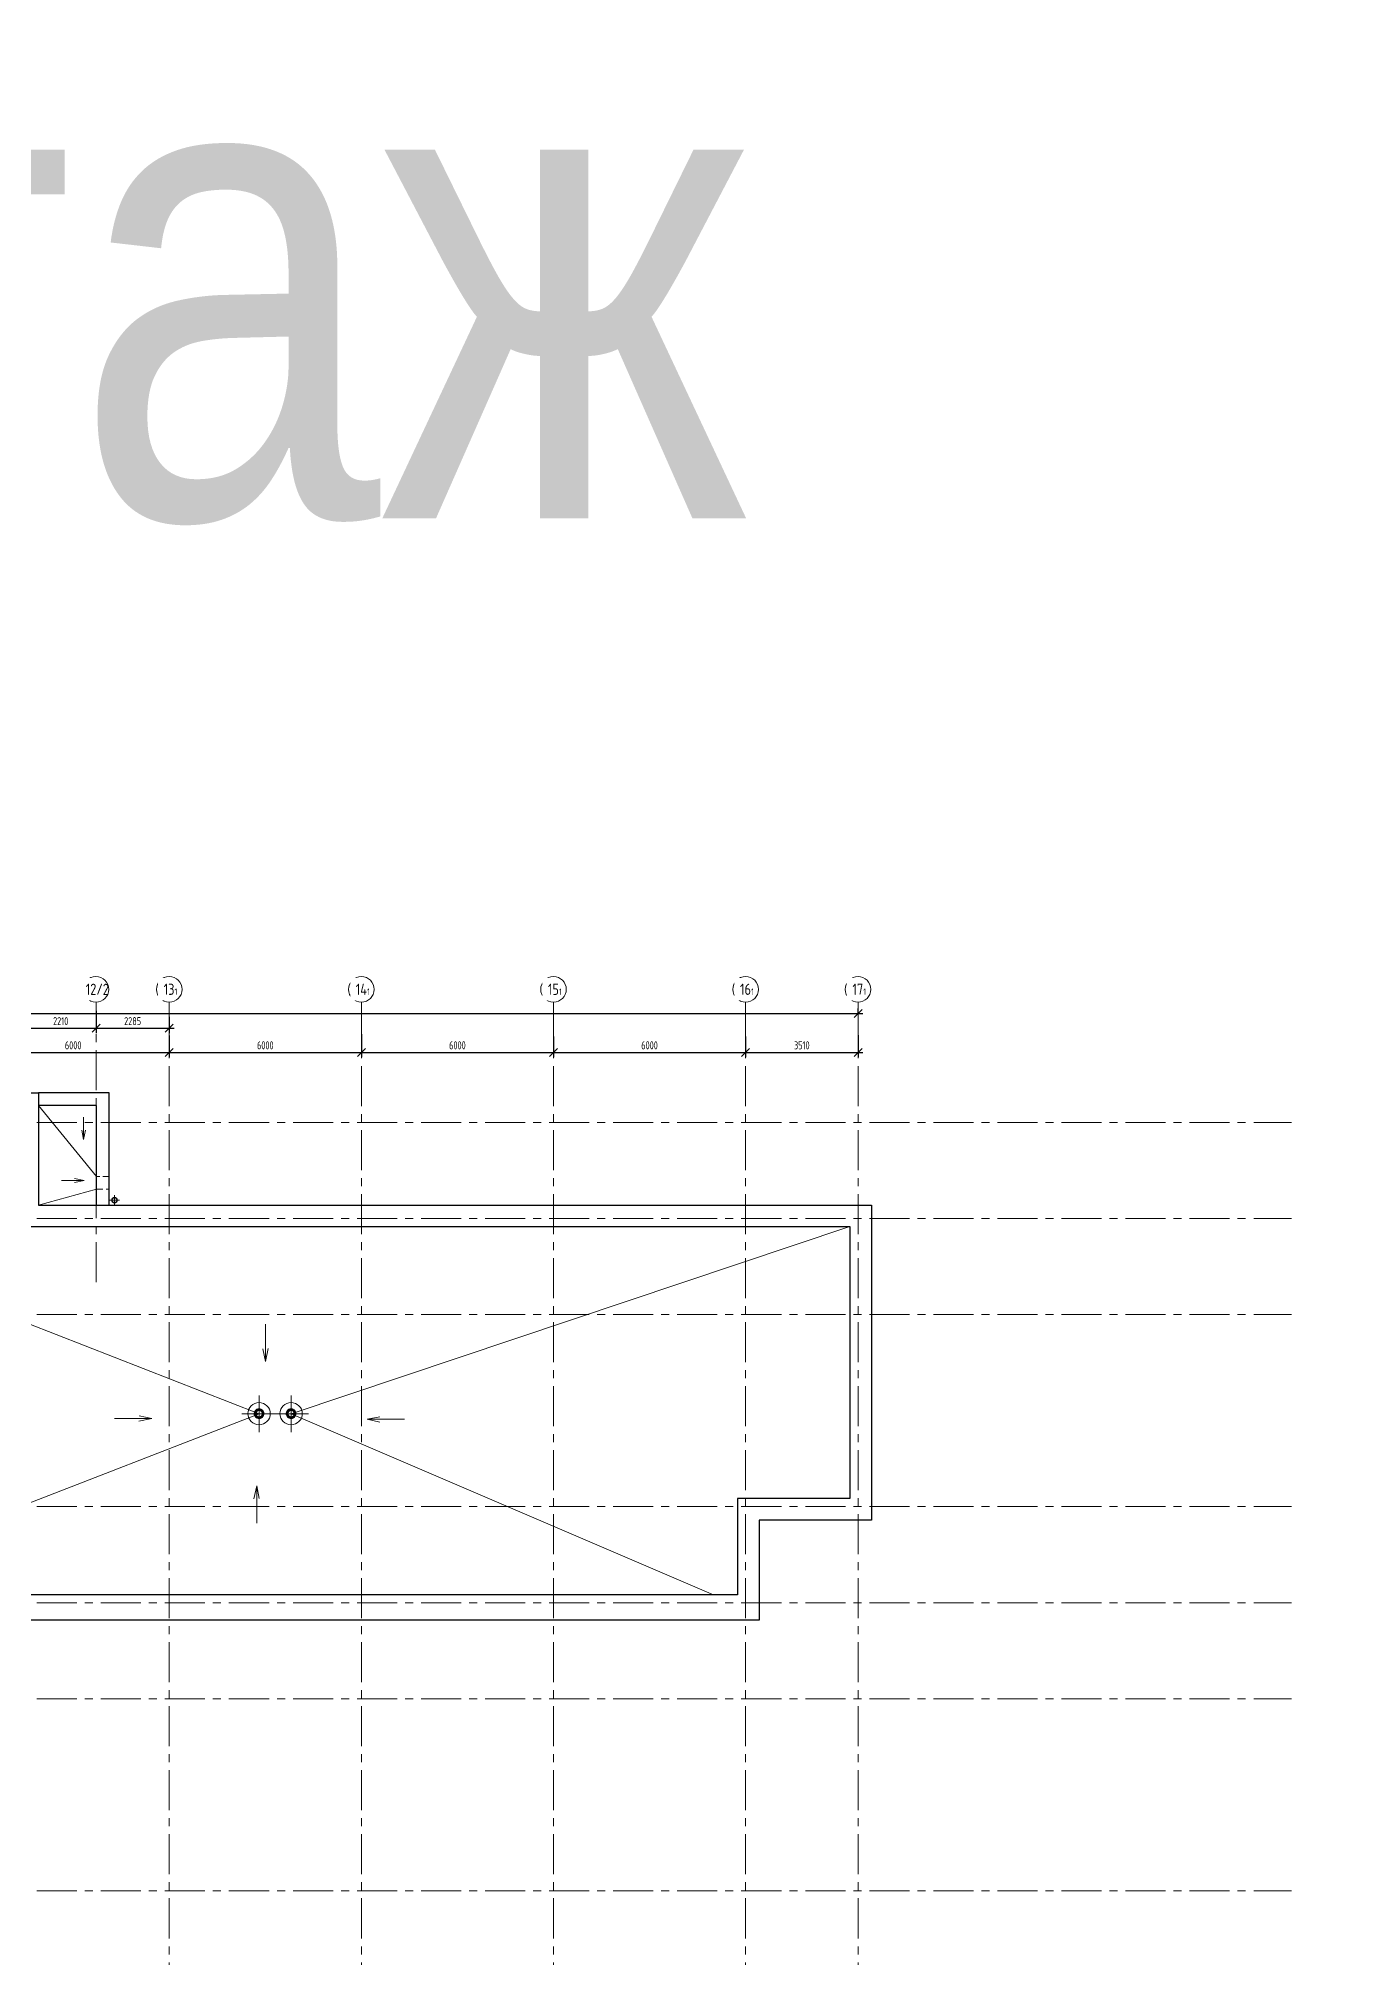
# Model space of a CAD drawing. Header units: millimetres. Extents: x -13407 to 8937287, y -2611 to 109271.
# Drawn here: x 31484 to 72432, y 49305 to 109271 of the extents above; entities that cross this region are included whole.
import ezdxf

# ---------------------------------------------------------------- set-up
doc = ezdxf.new("R2010")
doc.units = ezdxf.units.MM
doc.linetypes.add('CENTER', pattern=[2, 1.25, -0.25, 0.25, -0.25])
doc.linetypes.add('HIDDEN', pattern=[6, 4, -2])
for name, color, linetype, lineweight in [('18_АР_Водостоки', 7, 'Continuous', 18), ('АР_Навесной фасад', 5, 'Continuous', 5), ('АР_Оси', 193, 'Continuous', 9), ('АР_Оси размеры', 164, 'Continuous', 9), ('АР_тонкая линия', 250, 'Continuous', 0), ('перекр 0.3', 181, 'Continuous', 30), ('Подвал', 250, 'Continuous', 30)]:
    doc.layers.add(name, color=color, linetype=linetype, lineweight=lineweight)
doc.styles.add('Arial', font='ARIALN.TTF')
doc.styles.add('ГОСТ 2.304', font='isocpeur.ttf', dxfattribs={"width": 0.7})
doc.dimstyles.new('СПДС', dxfattribs={"dimscale": 100, "dimtxt": 2.5, "dimasz": 2.5, "dimexe": 1.5, "dimexo": 0, "dimgap": 1, "dimtad": 1, "dimdec": 0, "dimrnd": 1, "dimtxsty": 'ГОСТ 2.304', "dimblk": 'OBLIQUE', "dimcen": 2.5, "dimdle": 1.5, "dimadec": 0, "dimazin": 2, "dimtfac": 0.75, "dimtdec": 0, "dimtmove": 1, "dimatfit": 3, "dimfxl": 1, "dimtolj": 1, "dimarcsym": 1})

# ---------------------------------------------------------------- blocks, each defined once
blk = doc.blocks.new('_Oblique')
at = {"color": 0, "linetype": 'ByBlock', "lineweight": -2}
blk.add_line((-0.5, -0.5), (0.5, 0.5), dxfattribs=at)
blk = doc.blocks.new('*D151')
at = {"layer": 'АР_Оси размеры', "color": 0, "lineweight": -2, "ltscale": 100, "transparency": 16777216}
for p, q in [((29570, 78046), (29570, 77435)), ((35570, 78121), (35570, 77435)), ((29420, 77585), (35720, 77585))]:
    blk.add_line(p, q, dxfattribs=at)
at = {"layer": 'АР_Оси размеры', "color": 0, "lineweight": -2, "ltscale": 100, "transparency": 16777216, "xscale": 250, "yscale": 250, "zscale": 250, "rotation": 180}
blk.add_blockref('_Oblique', (29570, 77585), dxfattribs=at)
at = {"layer": 'АР_Оси размеры', "color": 0, "lineweight": -2, "ltscale": 100, "transparency": 16777216, "xscale": 250, "yscale": 250, "zscale": 250}
blk.add_blockref('_Oblique', (35570, 77585), dxfattribs=at)
at = {"layer": 'АР_Оси размеры', "color": 0, "ltscale": 100, "transparency": 16777216, "insert": (32570, 77810), "char_height": 250, "attachment_point": 5, "style": 'ГОСТ 2.304'}
blk.add_mtext('\\A1;6000', dxfattribs=at)
blk = doc.blocks.new('*D152')
at = {"layer": 'АР_Оси размеры', "color": 0, "lineweight": -2, "ltscale": 100, "transparency": 16777216}
for p, q in [((35570, 78121), (35570, 77435)), ((41570, 78158), (41570, 77435)), ((35420, 77585), (41720, 77585))]:
    blk.add_line(p, q, dxfattribs=at)
at = {"layer": 'АР_Оси размеры', "color": 0, "lineweight": -2, "ltscale": 100, "transparency": 16777216, "xscale": 250, "yscale": 250, "zscale": 250, "rotation": 180}
blk.add_blockref('_Oblique', (35570, 77585), dxfattribs=at)
at = {"layer": 'АР_Оси размеры', "color": 0, "lineweight": -2, "ltscale": 100, "transparency": 16777216, "xscale": 250, "yscale": 250, "zscale": 250}
blk.add_blockref('_Oblique', (41570, 77585), dxfattribs=at)
at = {"layer": 'АР_Оси размеры', "color": 0, "ltscale": 100, "transparency": 16777216, "insert": (38570, 77810), "char_height": 250, "attachment_point": 5, "style": 'ГОСТ 2.304'}
blk.add_mtext('\\A1;6000', dxfattribs=at)
blk = doc.blocks.new('*D153')
at = {"layer": 'АР_Оси размеры', "color": 0, "lineweight": -2, "ltscale": 100, "transparency": 16777216}
for p, q in [((41570, 78158), (41570, 77435)), ((47570, 78087), (47570, 77435)), ((41420, 77585), (47720, 77585))]:
    blk.add_line(p, q, dxfattribs=at)
at = {"layer": 'АР_Оси размеры', "color": 0, "lineweight": -2, "ltscale": 100, "transparency": 16777216, "xscale": 250, "yscale": 250, "zscale": 250, "rotation": 180}
blk.add_blockref('_Oblique', (41570, 77585), dxfattribs=at)
at = {"layer": 'АР_Оси размеры', "color": 0, "lineweight": -2, "ltscale": 100, "transparency": 16777216, "xscale": 250, "yscale": 250, "zscale": 250}
blk.add_blockref('_Oblique', (47570, 77585), dxfattribs=at)
at = {"layer": 'АР_Оси размеры', "color": 0, "ltscale": 100, "transparency": 16777216, "insert": (44570, 77810), "char_height": 250, "attachment_point": 5, "style": 'ГОСТ 2.304'}
blk.add_mtext('\\A1;6000', dxfattribs=at)
blk = doc.blocks.new('*D154')
at = {"layer": 'АР_Оси размеры', "color": 0, "lineweight": -2, "ltscale": 100, "transparency": 16777216}
for p, q in [((47570, 78087), (47570, 77435)), ((53570, 78086), (53570, 77435)), ((47420, 77585), (53720, 77585))]:
    blk.add_line(p, q, dxfattribs=at)
at = {"layer": 'АР_Оси размеры', "color": 0, "lineweight": -2, "ltscale": 100, "transparency": 16777216, "xscale": 250, "yscale": 250, "zscale": 250, "rotation": 180}
blk.add_blockref('_Oblique', (47570, 77585), dxfattribs=at)
at = {"layer": 'АР_Оси размеры', "color": 0, "lineweight": -2, "ltscale": 100, "transparency": 16777216, "xscale": 250, "yscale": 250, "zscale": 250}
blk.add_blockref('_Oblique', (53570, 77585), dxfattribs=at)
at = {"layer": 'АР_Оси размеры', "color": 0, "ltscale": 100, "transparency": 16777216, "insert": (50570, 77810), "char_height": 250, "attachment_point": 5, "style": 'ГОСТ 2.304'}
blk.add_mtext('\\A1;6000', dxfattribs=at)
blk = doc.blocks.new('*D155')
at = {"layer": 'АР_Оси размеры', "color": 0, "lineweight": -2, "ltscale": 100, "transparency": 16777216}
for p, q in [((53570, 78086), (53570, 77435)), ((57080, 78123), (57080, 77435)), ((53420, 77585), (57230, 77585))]:
    blk.add_line(p, q, dxfattribs=at)
at = {"layer": 'АР_Оси размеры', "color": 0, "lineweight": -2, "ltscale": 100, "transparency": 16777216, "xscale": 250, "yscale": 250, "zscale": 250, "rotation": 180}
blk.add_blockref('_Oblique', (53570, 77585), dxfattribs=at)
at = {"layer": 'АР_Оси размеры', "color": 0, "lineweight": -2, "ltscale": 100, "transparency": 16777216, "xscale": 250, "yscale": 250, "zscale": 250}
blk.add_blockref('_Oblique', (57080, 77585), dxfattribs=at)
at = {"layer": 'АР_Оси размеры', "color": 0, "ltscale": 100, "transparency": 16777216, "insert": (55325, 77810), "char_height": 250, "attachment_point": 5, "style": 'ГОСТ 2.304'}
blk.add_mtext('\\A1;3510', dxfattribs=at)
blk = doc.blocks.new('*D157')
at = {"layer": 'АР_Оси размеры', "color": 0, "lineweight": -2, "ltscale": 100, "transparency": 16777216}
for p, q in [((33285, 78882), (33285, 78191)), ((30925, 78341), (33435, 78341)), ((31075, 78360), (31075, 78191))]:
    blk.add_line(p, q, dxfattribs=at)
at = {"layer": 'АР_Оси размеры', "color": 0, "lineweight": -2, "ltscale": 100, "transparency": 16777216, "xscale": 250, "yscale": 250, "zscale": 250, "rotation": 180}
blk.add_blockref('_Oblique', (31075, 78341), dxfattribs=at)
at = {"layer": 'АР_Оси размеры', "color": 0, "lineweight": -2, "ltscale": 100, "transparency": 16777216, "xscale": 250, "yscale": 250, "zscale": 250}
blk.add_blockref('_Oblique', (33285, 78341), dxfattribs=at)
at = {"layer": 'АР_Оси размеры', "color": 0, "ltscale": 100, "transparency": 16777216, "insert": (32180, 78566), "char_height": 250, "attachment_point": 5, "style": 'ГОСТ 2.304'}
blk.add_mtext('\\A1;2210', dxfattribs=at)
blk = doc.blocks.new('*D158')
at = {"layer": 'АР_Оси размеры', "color": 0, "lineweight": -2, "ltscale": 100, "transparency": 16777216}
for p, q in [((33285, 78882), (33285, 78191)), ((35570, 78698), (35570, 78191)), ((33135, 78341), (35720, 78341))]:
    blk.add_line(p, q, dxfattribs=at)
at = {"layer": 'АР_Оси размеры', "color": 0, "lineweight": -2, "ltscale": 100, "transparency": 16777216, "xscale": 250, "yscale": 250, "zscale": 250, "rotation": 180}
blk.add_blockref('_Oblique', (33285, 78341), dxfattribs=at)
at = {"layer": 'АР_Оси размеры', "color": 0, "lineweight": -2, "ltscale": 100, "transparency": 16777216, "xscale": 250, "yscale": 250, "zscale": 250}
blk.add_blockref('_Oblique', (35570, 78341), dxfattribs=at)
at = {"layer": 'АР_Оси размеры', "color": 0, "ltscale": 100, "transparency": 16777216, "insert": (34427, 78566), "char_height": 250, "attachment_point": 5, "style": 'ГОСТ 2.304'}
blk.add_mtext('\\A1;2285', dxfattribs=at)
blk = doc.blocks.new('*D160')
at = {"layer": 'АР_Оси размеры', "color": 0, "lineweight": -2, "ltscale": 100, "transparency": 16777216}
for p, q in [((-6580, 78807), (57230, 78807)), ((-6430, 78807), (-6430, 78957)), ((57080, 78807), (57080, 78957))]:
    blk.add_line(p, q, dxfattribs=at)
at = {"layer": 'АР_Оси размеры', "color": 0, "lineweight": -2, "ltscale": 100, "transparency": 16777216, "xscale": 250, "yscale": 250, "zscale": 250, "rotation": 180}
blk.add_blockref('_Oblique', (-6430, 78807), dxfattribs=at)
at = {"layer": 'АР_Оси размеры', "color": 0, "lineweight": -2, "ltscale": 100, "transparency": 16777216, "xscale": 250, "yscale": 250, "zscale": 250}
blk.add_blockref('_Oblique', (57080, 78807), dxfattribs=at)
at = {"layer": 'АР_Оси размеры', "color": 0, "ltscale": 100, "transparency": 16777216, "insert": (25325, 79032), "char_height": 250, "attachment_point": 5, "style": 'ГОСТ 2.304'}
blk.add_mtext('\\A1;63510', dxfattribs=at)
blk = doc.blocks.new('*D115')
at = {"layer": 'АР_Оси размеры', "color": 0, "lineweight": -2, "ltscale": 100, "transparency": 16777216}
for p, q in [((29570, 78046), (29570, 77435)), ((35570, 78121), (35570, 77435)), ((29420, 77585), (35720, 77585))]:
    blk.add_line(p, q, dxfattribs=at)
at = {"layer": 'АР_Оси размеры', "color": 0, "lineweight": -2, "ltscale": 100, "transparency": 16777216, "xscale": 250, "yscale": 250, "zscale": 250, "rotation": 180}
blk.add_blockref('_Oblique', (29570, 77585), dxfattribs=at)
at = {"layer": 'АР_Оси размеры', "color": 0, "lineweight": -2, "ltscale": 100, "transparency": 16777216, "xscale": 250, "yscale": 250, "zscale": 250}
blk.add_blockref('_Oblique', (35570, 77585), dxfattribs=at)
at = {"layer": 'АР_Оси размеры', "color": 0, "ltscale": 100, "transparency": 16777216, "insert": (32570, 77810), "char_height": 250, "attachment_point": 5, "style": 'ГОСТ 2.304'}
blk.add_mtext('\\A1;6000', dxfattribs=at)
blk = doc.blocks.new('*D116')
at = {"layer": 'АР_Оси размеры', "color": 0, "lineweight": -2, "ltscale": 100, "transparency": 16777216}
for p, q in [((35570, 78121), (35570, 77435)), ((41570, 78158), (41570, 77435)), ((35420, 77585), (41720, 77585))]:
    blk.add_line(p, q, dxfattribs=at)
at = {"layer": 'АР_Оси размеры', "color": 0, "lineweight": -2, "ltscale": 100, "transparency": 16777216, "xscale": 250, "yscale": 250, "zscale": 250, "rotation": 180}
blk.add_blockref('_Oblique', (35570, 77585), dxfattribs=at)
at = {"layer": 'АР_Оси размеры', "color": 0, "lineweight": -2, "ltscale": 100, "transparency": 16777216, "xscale": 250, "yscale": 250, "zscale": 250}
blk.add_blockref('_Oblique', (41570, 77585), dxfattribs=at)
at = {"layer": 'АР_Оси размеры', "color": 0, "ltscale": 100, "transparency": 16777216, "insert": (38570, 77810), "char_height": 250, "attachment_point": 5, "style": 'ГОСТ 2.304'}
blk.add_mtext('\\A1;6000', dxfattribs=at)
blk = doc.blocks.new('A$C1f3596d3')
at = {"layer": 'АР_тонкая линия', "ltscale": 100}
for p, q in [((-705, -134), (0, -134)), ((0, -134), (-301, -72)), ((-298, -190), (0, -134))]:
    blk.add_line(p, q, dxfattribs=at)
blk = doc.blocks.new('A$C28161c4d')
at = {"layer": 'АР_тонкая линия', "ltscale": 100}
for p, q in [((-167, 158), (538, 158)), ((538, 158), (237, 221)), ((240, 98), (538, 158))]:
    blk.add_line(p, q, dxfattribs=at)
blk = doc.blocks.new('A$Cbcf6c787')
at = {"layer": '18_АР_Водостоки'}
for p, q in [((-162, 0), (162, 0)), ((0, 162), (0, -162))]:
    blk.add_line(p, q, dxfattribs=at)
for radius in [88.3, 75]:
    blk.add_circle((0, 0), radius, dxfattribs=at)
blk = doc.blocks.new('A$C6f2de472')
at = {"layer": 'АР_тонкая линия', "ltscale": 100}
for p, q in [((55, -69), (55, -734)), ((55, -734), (10, -510)), ((10, -510), (55, -734)), ((55, -734), (104, -506))]:
    blk.add_line(p, q, dxfattribs=at)
blk = doc.blocks.new('A$C357e6c43')
at = {"layer": 'перекр 0.3', "color": 3, "lineweight": 18, "flags": 128}
for points in [[(-152, 9), (-132, 9), (-112, 9)], [(-108, 31), (-127, 37), (-146, 44)], [(-142, 56), (-123, 49), (-104, 43)], [(-93, 63), (-109, 74), (-126, 86)], [(-118, 96), (-102, 85), (-86, 73)], [(-70, 88), (-82, 104), (-93, 120)], [(-83, 128), (-71, 112), (-59, 95)], [(-40, 105), (-46, 124), (-52, 143)], [(-40, 147), (-34, 128), (-28, 109)], [(-6, 112), (-6, 132), (-6, 152)], [(6, 152), (6, 132), (6, 112)], [(28, 109), (34, 128), (40, 147)], [(52, 143), (46, 124), (40, 105)], [(59, 95), (71, 112), (83, 128)], [(93, 120), (82, 104), (70, 88)], [(86, 73), (102, 85), (118, 96)], [(126, 86), (109, 74), (93, 63)], [(104, 43), (123, 49), (142, 56)], [(146, 44), (127, 37), (108, 31)], [(112, 9), (132, 9), (152, 9)], [(-112, -4), (-132, -4), (-152, -4)], [(-147, -38), (-128, -32), (-109, -26)], [(-106, -38), (-125, -44), (-144, -51)], [(-128, -82), (-112, -71), (-96, -59)], [(-88, -69), (-105, -81), (-121, -93)], [(-96, -118), (-84, -102), (-72, -86)], [(-62, -94), (-74, -110), (-86, -126)], [(-54, -143), (-48, -124), (-42, -104)], [(-29, -108), (-36, -128), (-42, -147)], [(-6, -152), (-6, -132), (-6, -112)], [(6, -112), (6, -132), (6, -152)], [(42, -147), (36, -128), (29, -108)], [(42, -104), (48, -124), (54, -143)], [(86, -126), (74, -110), (62, -94)], [(72, -86), (84, -102), (96, -118)], [(121, -93), (105, -81), (88, -69)], [(96, -59), (112, -71), (128, -82)], [(144, -51), (125, -44), (106, -38)], [(109, -26), (128, -32), (147, -38)], [(152, -4), (132, -4), (112, -4)]]:
    blk.add_lwpolyline(points, dxfattribs=at)
at = {"layer": 'перекр 0.3', "color": 3, "lineweight": 18}
for radius, start, end in [(350, 0, 180), (350, 180, 0), (152, 163.39621, 176.56836), (152, 145.5443, 158.61946), (152, 127.77498, 140.76775), (112, 175.34537, 180), (112, 180, 181.82381), (112, 157.41475, 163.893), (102, 0, 180), (102, 180, 0), (112, 139.61607, 146.09383), (152, 110.06569, 122.99867), (112, 121.92953, 128.40667), (152, 92.38802, 105.28959), (112, 104.32433, 110.80098), (112, 86.76177, 93.23823), (152, 74.71041, 87.61198), (112, 69.19902, 75.67567), (152, 57.00133, 69.93431), (112, 51.59333, 58.07047), (112, 33.90617, 40.38393), (152, 39.23225, 52.22502), (112, 16.107, 22.58525), (112, 0, 4.65463), (112, 358.17619, 0), (152, 21.38054, 34.4557), (152, 3.43164, 16.60379), (152, 181.34518, 194.61946), (152, 199.39621, 212.76775), (152, 217.5443, 230.99867), (112, 193.41475, 199.893), (112, 211.61607, 218.09383), (152, 235.77498, 249.28959), (112, 229.92953, 236.40667), (112, 248.32433, 254.80098), (152, 254.06569, 267.61198), (112, 266.76177, 273.23823), (152, 272.38802, 285.93431), (112, 285.19902, 291.67567), (152, 290.71041, 304.22502), (112, 303.59333, 310.07047), (112, 321.90617, 328.38393), (152, 309.00133, 322.4557), (112, 340.107, 346.58525), (152, 327.23225, 340.60379), (152, 345.38054, 358.65482)]:
    blk.add_arc((0, 0), radius, start, end, dxfattribs=at)
blk = doc.blocks.new('A$C8cebf7a6')
at = {"layer": 'АР_тонкая линия', "ltscale": 500}
for p in [(25453, 25919), (26453, 25919), (-5359, 22755), (-4352, 22764), (-1001, 1), (0, 0)]:
    blk.add_blockref('A$C357e6c43', p, dxfattribs=at)
blk = doc.blocks.new('A$C8068bb3d')
at = {"layer": 'АР_Оси', "linetype": 'CENTER', "ltscale": 1000}
for p, q in [((537, 0), (-537, 0)), ((0, -576), (0, 576))]:
    blk.add_line(p, q, dxfattribs=at)

msp = doc.modelspace()

# ---------------------------------------------------------------- linework, layer by layer
at = {"layer": 'АР_Навесной фасад', "color": 18, "lineweight": 30, "ltscale": 100, "true_color": 0x000000}
msp.add_lwpolyline([(5148.7, 75815), (14988.7, 75815), (14988.7, 72815), (23148.7, 72815), (23148.7, 76325), (31489.2, 76325), (31488.7, 72815), (57498.7, 72815), (57498.7, 62975), (53988.7, 62975), (53988.7, 59845), (24448, 59845), (24448, 59705, -0.1768281), (21678, 53503.7, -0.1882125), (15128.6, 50510.3), (14988.6, 50510.3), (14988.6, 47330)], format="xyb", dxfattribs=at)
for points in [[(31488.7, 72815), (33698.7, 72815), (33698.7, 76325), (31489.2, 76325)], [(31488.5, 72815), (33298.7, 72815), (33298.7, 75925), (31488.9, 75925.1)]]:
    msp.add_lwpolyline(points, close=True, dxfattribs=at)
msp.add_lwpolyline([(30818.4, 72144.8), (56828.7, 72144.9), (56828.7, 63645), (53318.7, 63645), (53318.7, 60645), (23803.7, 60645)], dxfattribs=at)
at = {"layer": 'АР_Оси', "linetype": 'CENTER', "ltscale": 1000}
for p, q in [((33284.9, 70411.3), (33284.9, 79156)), ((35569.9, 79157.5), (35569.9, 23425.1)), ((41569.9, 79157.5), (41569.9, 23425.1)), ((47569.9, 79157.5), (47569.9, 23425.1)), ((53569.9, 79157.5), (53569.9, 23425.1)), ((57079.9, 79157.5), (57079.9, 23425.1)), ((-12563.8, 75395), (70614.6, 75395)), ((-12563.8, 72395), (70614.6, 72395)), ((-12563.8, 69395), (70614.6, 69395)), ((-12563.8, 63395), (70614.6, 63395)), ((-12563.8, 60395), (70614.6, 60395)), ((-12563.8, 57395), (70614.6, 57395)), ((-12563.8, 51395), (70614.6, 51395))]:
    msp.add_line(p, q, dxfattribs=at)
at = {"layer": 'АР_Оси', "ltscale": 0.5}
for centre in [(33279.9, 79557.5), (35569.9, 79557.5), (41569.9, 79557.5), (47569.9, 79557.5), (53569.9, 79557.5), (57079.9, 79557.5)]:
    msp.add_circle(centre, 400, dxfattribs=at)
at = {"layer": 'АР_тонкая линия', "ltscale": 100}
for p, q in [((31489.7, 75925.1), (33298.7, 73713.2)), ((33298.7, 73315.4), (31488.5, 72815)), ((23818.5, 71984), (38374.6, 66296.3)), ((56828.7, 72144.9), (39379.7, 66296.3)), ((38374.6, 66296.3), (23803.7, 60645)), ((38374.6, 66296.2), (39379.7, 66296.2)), ((39379.7, 66296.3), (52569.2, 60645))]:
    msp.add_line(p, q, dxfattribs=at)
at = {"layer": 'АР_тонкая линия', "color": 18, "ltscale": 100, "true_color": 0x000000}
for points in [[(31488.7, 72815), (33698.7, 72815), (33698.7, 76325), (31489.2, 76325)], [(31488.7, 72815), (33698.7, 72815), (33698.7, 76325), (31489.2, 76325)], [(31488.5, 72815), (33298.7, 72815), (33298.7, 75925), (31488.9, 75925.1)], [(31488.5, 72815), (33298.7, 72815), (33298.7, 75925), (31488.9, 75925.1)]]:
    msp.add_lwpolyline(points, close=True, dxfattribs=at)
at = {"layer": 'перекр 0.3', "color": 7, "linetype": 'HIDDEN', "lineweight": 5, "ltscale": 50}
msp.add_lwpolyline([(33298.7, 73315.4), (33698.7, 73315.4), (33698.7, 73713.2), (33298.7, 73713.2)], close=True, dxfattribs=at)

# ---------------------------------------------------------------- block references
at = {"layer": 'АР_тонкая линия', "ltscale": 100, "rotation": 270}
msp.add_blockref('A$C1f3596d3', (33030.3, 74862.4), dxfattribs=at)
at = {"layer": 'АР_тонкая линия', "ltscale": 100}
for name, p in [('A$C28161c4d', (32371.4, 73430)), ('A$Cbcf6c787', (33859.2, 72970.2))]:
    msp.add_blockref(name, p, dxfattribs=at)
at = {"layer": 'АР_тонкая линия', "ltscale": 100, "xscale": 1.754367527776944, "yscale": 1.754367527776944, "zscale": 1.754367527776944}
msp.add_blockref('A$C6f2de472', (38480.4, 69222.6), dxfattribs=at)
at = {"layer": 'АР_тонкая линия', "ltscale": 500}
msp.add_blockref('A$C357e6c43', (39374.6, 66300.9), dxfattribs=at)
at = {"layer": 'АР_тонкая линия', "ltscale": 100, "yscale": 1.754367527776944, "zscale": 1.754367527776944}
for p, xscale, rotation in [((33736.3, 66250.5), -1.754367527776944, 90), ((43038.7, 66221.6), 1.754367527776944, 270), ((38398.3, 62756.9), 1.754367527776944, 180)]:
    msp.add_blockref('A$C6f2de472', p, dxfattribs=dict(at, xscale=xscale, rotation=rotation))
at = {"layer": 'Подвал', "lineweight": 13, "ltscale": 500}
for name, p in [('A$C8cebf7a6', (12921.5, 40382)), ('A$C8068bb3d', (38374.6, 66296.2)), ('A$C8068bb3d', (39379.7, 66296.2))]:
    msp.add_blockref(name, p, dxfattribs=at)

# ---------------------------------------------------------------- texts
at = {"style": 'Arial'}
msp.add_text('4 этаж', height=15000, dxfattribs=at).set_placement((1637.1, 94271.1))

# ---------------------------------------------------------------- dimensions: what is measured, and where the dimension line sits
at = {"layer": 'АР_Оси размеры', "ltscale": 100}
for base, p1, p2, picture, middle in [((33284.9, 78341), (31074.9, 78360.3), (33284.9, 78882), '*D157', (32179.9, 78566)), ((35569.9, 78341), (33284.9, 78882), (35569.9, 78698.4), '*D158', (34427.4, 78566)), ((35569.9, 77585.1), (29569.9, 78046.3), (35569.9, 78120.8), '*D151', (32569.9, 77810.1)), ((35569.9, 77585.1), (29569.9, 78046.3), (35569.9, 78120.8), '*D115', (32569.9, 77810.1)), ((41569.9, 77585.1), (35569.9, 78120.8), (41569.9, 78157.8), '*D152', (38569.9, 77810.1)), ((41569.9, 77585.1), (35569.9, 78120.8), (41569.9, 78157.8), '*D116', (38569.9, 77810.1)), ((47569.9, 77585.1), (41569.9, 78157.8), (47569.9, 78087.1), '*D153', (44569.9, 77810.1)), ((53569.9, 77585.1), (47569.9, 78087.1), (53569.9, 78086.3), '*D154', (50569.9, 77810.1)), ((57079.9, 77585.1), (53569.9, 78086.3), (57079.9, 78123.3), '*D155', (55324.9, 77810.1))]:
    dim = msp.add_linear_dim(base=base, p1=p1, p2=p2, dimstyle='СПДС', dxfattribs=at)
    dim.commit()
    dim.dimension.update_dxf_attribs({"geometry": picture, "text_midpoint": middle})

# ---------------------------------------------------------------- next in the draw order: texts
at = {"layer": 'АР_Оси', "char_height": 350, "width": 123.867, "attachment_point": 1, "line_spacing_factor": 1.149209, "style": 'ГОСТ 2.304', "bg_fill": 2}
for s, insert in [('{\\W0.8;12/2}', (32962.2, 79735.2)), ('{\\W0.8;15\\H0.57143x;1}', (47395.8, 79735.2)), ('{\\W0.8;16\\H0.57143x;1}', (53395.8, 79735.2)), ('{\\W0.8;17\\H0.57143x;1}', (56905.8, 79735.2))]:
    msp.add_mtext(s, dxfattribs=dict(at, insert=insert))
at = {"layer": 'АР_Оси', "ltscale": 0.5, "char_height": 350, "width": 123.867, "attachment_point": 1, "line_spacing_factor": 1.149209, "style": 'ГОСТ 2.304', "bg_fill": 2}
for s, insert in [('{\\W0.8;13\\H0.57143x;1}', (35395.8, 79735.2)), ('{\\W0.8;14\\H0.57143x;1}', (41395.8, 79735.2))]:
    msp.add_mtext(s, dxfattribs=dict(at, insert=insert))

# ---------------------------------------------------------------- next in the draw order: dimensions: what is measured, and where the dimension line sits
at = {"layer": 'АР_Оси размеры', "ltscale": 100}
dim = msp.add_linear_dim(base=(57079.9, 78807.5), p1=(-6430.1, 78807.5), p2=(57079.9, 78807.5), dimstyle='СПДС', dxfattribs=at)
dim.commit()
dim.dimension.update_dxf_attribs({"geometry": '*D160', "text_midpoint": (25324.9, 79032.5)})

doc.saveas('drawing.dxf')
